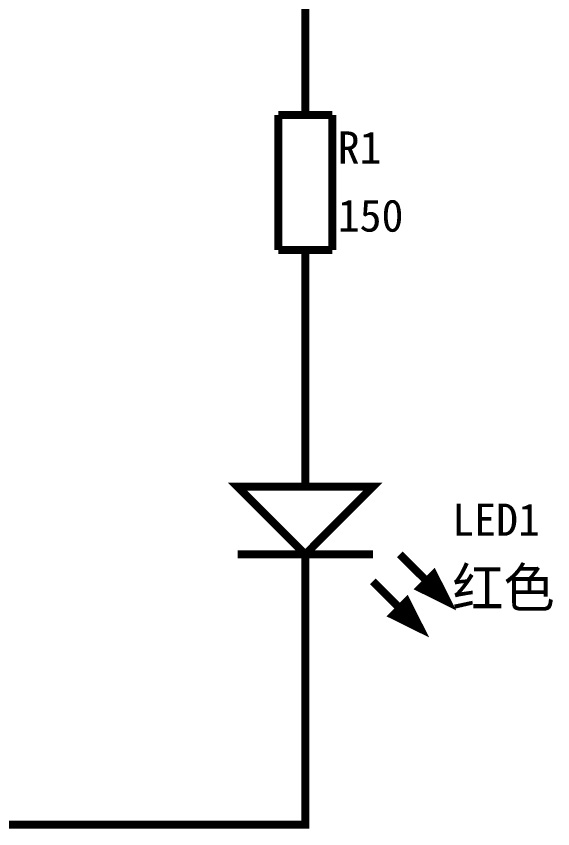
# Model space of a CAD drawing. Header units: inches. Extents: x 0 to 11.5, y 0 to 7.6.
# Drawn here: x 6.373 to 7.166, y 4.944 to 6.146 of the extents above; entities that cross this region are included whole.
import ezdxf

# ---------------------------------------------------------------- set-up
doc = ezdxf.new("R2010")
doc.units = ezdxf.units.IN
doc.header["$MEASUREMENT"] = 0
doc.layers.add('Sheet', color=255, linetype='Continuous')

msp = doc.modelspace()

# ---------------------------------------------------------------- linework, layer by layer
at = {"layer": 'Sheet'}
for points in [[(6.8002, 6.0999, 0.0118, 0.0118, 0), (6.8002, 6.2997, 0.0118, 0.0118, 0), (6.35, 6.2997, 0.0118, 0.0118, 0), (6.1502, 6.2997, 0.0118, 0.0118, 0), (5.8003, 6.2997, 0.0118, 0.0118, 0), (5.8003, 5.7999, 0.0118, 0.0118, 0)], [(6.8002, 5.9997, 0.0118, 0.0118, 0), (6.8002, 6.0999, 0.0118, 0.0118, 0)], [(6.8402, 5.9997, 0.0118, 0.0118, 0), (6.7602, 5.9997, 0.0118, 0.0118, 0)], [(6.7602, 5.9997, 0.0118, 0.0118, 0), (6.7602, 5.7999, 0.0118, 0.0118, 0)], [(6.8402, 5.7999, 0.0118, 0.0118, 0), (6.8402, 5.9997, 0.0118, 0.0118, 0)], [(6.7602, 5.7999, 0.0118, 0.0118, 0), (6.8402, 5.7999, 0.0118, 0.0118, 0)], [(6.8002, 5.7999, 0.0118, 0.0118, 0), (6.8002, 5.7, 0.0118, 0.0118, 0)], [(6.8002, 5.7, 0.0118, 0.0118, 0), (6.8002, 5.6497, 0.0118, 0.0118, 0)], [(6.8002, 5.4499, 0.0118, 0.0118, 0), (6.8002, 5.6497, 0.0118, 0.0118, 0)], [(6.9001, 5.3497, 0.0118, 0.0118, 0), (6.7, 5.3497, 0.0118, 0.0118, 0)], [(6.8002, 5.3497, 0.0118, 0.0118, 0), (6.8002, 5.1499, 0.0118, 0.0118, 0)], [(6.9401, 5.3497, 0.0118, 0.0118, 0), (7.0102, 5.2799, 0.0118, 0.0118, 0)], [(6.9001, 5.3097, 0.0118, 0.0118, 0), (6.9702, 5.2399, 0.0118, 0.0118, 0)], [(6.8002, 5.1499, 0.0118, 0.0118, 0), (6.8002, 4.9498, 0.0118, 0.0118, 0), (6.1502, 4.9498, 0.0118, 0.0118, 0)]]:
    msp.add_lwpolyline(points, format="xyseb", dxfattribs=at)
for points in [[(6.7, 5.4499, 0.0118, 0.0118, 0), (6.8002, 5.3497, 0.0118, 0.0118, 0), (6.9001, 5.4499, 0.0118, 0.0118, 0), (6.7, 5.4499, 0.0118, 0.0118, 0)], [(6.7, 5.4499, 0.0039, 0.0039, 0), (6.8002, 5.3497, 0.0039, 0.0039, 0), (6.9001, 5.4499, 0.0039, 0.0039, 0), (6.7, 5.4499, 0.0039, 0.0039, 0)], [(7.0102, 5.2799, 0.0118, 0.0118, 0), (6.99, 5.3199, 0.0118, 0.0118, 0), (6.9702, 5.2998, 0.0118, 0.0118, 0), (7.0102, 5.2799, 0.0118, 0.0118, 0)], [(7.0102, 5.2799, 0.0039, 0.0039, 0), (6.99, 5.3199, 0.0039, 0.0039, 0), (6.9702, 5.2998, 0.0039, 0.0039, 0), (7.0102, 5.2799, 0.0039, 0.0039, 0)], [(6.9702, 5.2399, 0.0118, 0.0118, 0), (6.95, 5.2799, 0.0118, 0.0118, 0), (6.9302, 5.2597, 0.0118, 0.0118, 0), (6.9702, 5.2399, 0.0118, 0.0118, 0)], [(6.9702, 5.2399, 0.0039, 0.0039, 0), (6.95, 5.2799, 0.0039, 0.0039, 0), (6.9302, 5.2597, 0.0039, 0.0039, 0), (6.9702, 5.2399, 0.0039, 0.0039, 0)]]:
    msp.add_lwpolyline(points, format="xyseb", close=True, dxfattribs=at)

# ---------------------------------------------------------------- texts
for s, height, p in [('R1', 0.04763, (6.8481, 5.9276)), ('150', 0.04763, (6.8481, 5.827)), ('LED1', 0.04763, (7.0175, 5.3772)), ('红色', 0.05822, (7.0175, 5.2713))]:
    msp.add_text(s, height=height, dxfattribs=at).set_placement(p)

doc.saveas('drawing.dxf')
